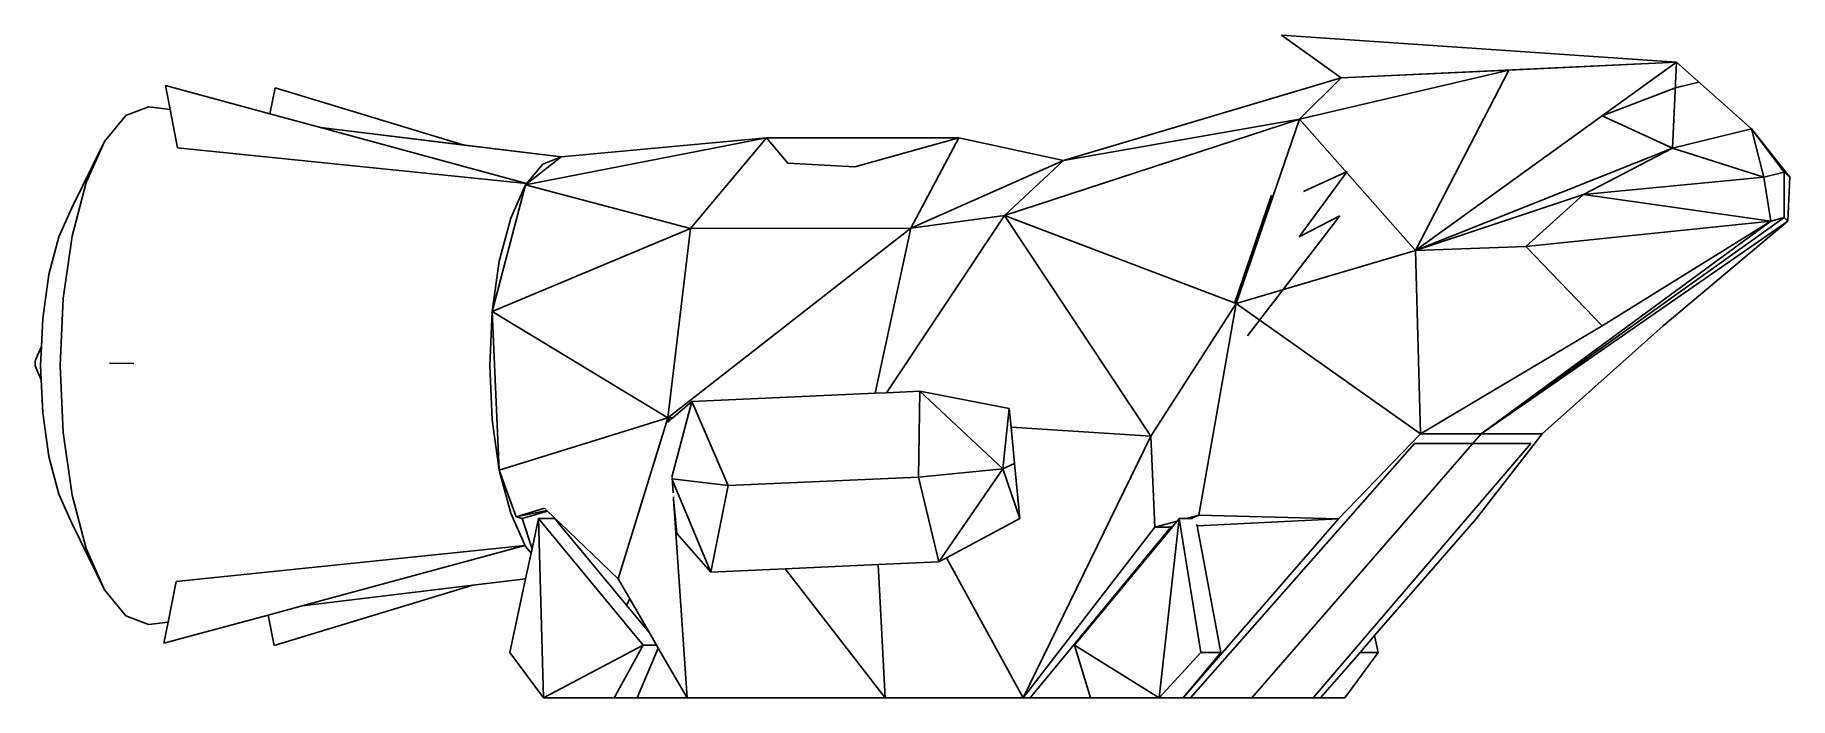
# Model space of a CAD drawing. Extents: x -1160 to 1111, y -429 to 429.
import ezdxf

# ---------------------------------------------------------------- set-up
doc = ezdxf.new("R2010")
doc.units = 0
doc.header["$MEASUREMENT"] = 0
doc.layers.get('0').update_dxf_attribs({"linetype": 'CONTINUOUS'})

msp = doc.modelspace()

# ---------------------------------------------------------------- linework, layer by layer
for p, q in [((530.1, 373.4), (452.9, 428.6)), ((452.9, 428.6), (964, 393.4)), ((530.1, 373.4), (964, 393.4)), ((530.1, 373.4), (964, 393.4)), ((626.2, 150.1), (964, 393.4)), ((747.1, 383.4), (964, 393.4)), ((964, 393.4), (958.9, 282.5)), ((964, 393.4), (1061, 307.4)), ((-991.3, 363.4), (-985.3, 332.6)), ((-856, 326.6), (-991.3, 363.4)), ((170.9, 266.5), (530.1, 373.4)), ((747.1, 383.4), (476.2, 319.7)), ((476.2, 319.7), (530.1, 373.4)), ((530.1, 373.4), (747.1, 383.4)), ((626.2, 150.1), (747.1, 383.4)), ((962.5, 360.5), (992.9, 367.8)), ((-849.2, 360.6), (-856, 326.6)), ((-604.6, 286.4), (-849.2, 360.6)), ((867.7, 324.1), (962.5, 360.5)), ((-1042.4, 324.5), (-1070.1, 291.1)), ((-1013.2, 335.8), (-1042.4, 324.5)), ((-1013.1, 335.9), (-1013.2, 335.8)), ((-1013.1, 335.8), (-1013.2, 335.8)), ((-1013.1, 335.8), (-1013.1, 335.9)), ((-1012.9, 335.9), (-1013.1, 335.9)), ((-1012.8, 335.9), (-1012.9, 335.9)), ((-985.3, 332.5), (-1012.9, 335.9)), ((-985.3, 332.6), (-1012.8, 335.9)), ((-985.3, 332.6), (-985.3, 332.5)), ((-985.3, 332.5), (-975.6, 283)), ((-790.7, 309), (-856, 326.6)), ((476.2, 319.7), (94.3, 195.1)), ((170.9, 266.5), (476.2, 319.7)), ((476.2, 319.7), (394.4, 81.4)), ((476.2, 319.7), (626.2, 150.1)), ((958.9, 282.5), (867.7, 324.1)), ((-604.6, 286.4), (-790.7, 309)), ((-790.6, 308.9), (-790.7, 309)), ((-479.2, 271.1), (-790.6, 308.9)), ((-524.2, 236.7), (-790.6, 308.9)), ((-213.7, 295.6), (-525.4, 234.9)), ((-479.2, 271.1), (-213.7, 295.6)), ((-311.9, 178.4), (-213.7, 295.6)), ((-213.7, 295.6), (-185.7, 263.1)), ((-213.7, 295.6), (35.3, 295.6)), ((-99, 258.4), (35.3, 295.6)), ((-26.8, 178.7), (35.3, 295.6)), ((35.3, 295.6), (170.9, 266.5)), ((1061, 307.4), (958.9, 282.5)), ((1061, 307.4), (1076.9, 244.8)), ((1103.1, 251.5), (1061, 307.4)), ((1061, 307.4), (1110.7, 244.8)), ((-1070.1, 291.1), (-1112.5, 205)), ((-1070.1, 291.1), (-1093.8, 237.9)), ((-975.6, 283), (-524.2, 236.7)), ((-479.2, 271.1), (-604.6, 286.4)), ((958.9, 282.5), (626.2, 150.1)), ((958.9, 282.5), (843.5, 222.3)), ((1076.9, 244.8), (958.9, 282.5)), ((1076.9, 244.8), (958.9, 282.5)), ((-525.4, 234.9), (-479.2, 271.1)), ((-503.1, 261.9), (-525.4, 234.9)), ((-479.2, 271.1), (-503.1, 261.9)), ((-185.7, 263.1), (-99, 258.4)), ((170.9, 266.5), (-26.8, 178.7)), ((94.3, 195.1), (170.9, 266.5)), ((537.7, 252.2), (475.6, 167.9)), ((481.4, 226.3), (537.7, 252.2)), ((1076.9, 244.8), (1103.1, 251.5)), ((1103.1, 251.5), (1076.9, 244.8)), ((1103.1, 192.5), (1103.1, 251.5)), ((1110.7, 244.8), (1103.1, 251.5)), ((1103.1, 251.5), (1110.7, 244.8)), ((-1093.8, 237.9), (-1112, 168.5)), ((-568.4, 71), (-525.4, 234.9)), ((-525.4, 234.9), (-544.5, 192)), ((-525.4, 234.9), (-311.9, 178.4)), ((1076.9, 244.8), (843.5, 222.3)), ((1076.9, 244.8), (1086.2, 188.1)), ((1110.7, 244.8), (1108, 188.1)), ((-1112.5, 205), (-1129.2, 167.6)), ((440.1, 221.6), (392, 81.4)), ((843.5, 222.3), (626.2, 150.1)), ((769.2, 155.4), (843.5, 222.3)), ((1086.2, 188.1), (843.5, 222.3)), ((-544.5, 192), (-559.2, 136.1)), ((-58.1, -34), (94.3, 195.1)), ((94.3, 195.1), (-26.8, 178.7)), ((283.8, -89.9), (94.3, 195.1)), ((94.3, 195.1), (394.4, 81.4)), ((528.5, 194.8), (408.9, 39.5)), ((475.6, 167.9), (528.5, 194.8)), ((1103.1, 192.5), (711.3, -87)), ((1086.2, 188.1), (711.3, -87)), ((1108, 188.1), (711.3, -87)), ((769.2, 155.4), (1086.2, 188.1)), ((867.8, 52.7), (1086.2, 188.1)), ((946.6, 52.7), (1108, 188.1)), ((1086.2, 188.1), (1103.1, 192.5)), ((1108, 188.1), (1103.1, 192.5)), ((-1129.2, 167.6), (-1142, 118.8)), ((-1112, 168.5), (-1123.4, 87.8)), ((-568.4, 71), (-311.9, 178.4)), ((-26.8, 178.7), (-341, -66.5)), ((-341, -66.5), (-311.9, 178.4)), ((-26.8, 178.7), (-311.9, 178.4)), ((-72.8, -34.7), (-26.8, 178.7)), ((394.4, 81.4), (626.2, 150.1)), ((626.2, 150.1), (769.2, 155.4)), ((626.2, 150.1), (632.5, -87)), ((769.2, 155.4), (867.8, 52.7)), ((-1142, 118.8), (-1150, 62)), ((-559.2, 136.1), (-568.4, 71)), ((-1123.4, 87.8), (-1127.3, 1.1)), ((-568.4, 71), (-571.5, 1.1)), ((-341, -66.5), (-568.4, 71)), ((-568.4, 71), (-559.2, -133.9)), ((394.4, 81.4), (283.8, -89.9)), ((346.1, -192.4), (394.4, 81.4)), ((394.4, 81.4), (632.5, -87)), ((-1150, 62), (-1151.6, 25.8)), ((632.5, -87), (867.8, 52.7)), ((790.1, -87), (946.6, 52.7)), ((-1151.6, 25.8), (-1159, 9.4)), ((-1151.6, 25.8), (-1152.7, 1.1)), ((-1159.7, 6.6), (-1159.9, 4.9)), ((-1159.9, 4.9), (-1159.9, 3.1)), ((-1159.9, 3.1), (-1159.7, 1.4)), ((-1159.4, 8.1), (-1159.7, 6.6)), ((-1159.7, 1.4), (-1159.4, -0.2)), ((-1159, 9.4), (-1159.4, 8.1)), ((-1152.7, 1.1), (-1151.9, -17.3)), ((-1127.3, 1.1), (-1123.4, -85.5)), ((-1063.7, 4.1), (-1032, 3.8)), ((-571.5, 1.1), (-568.4, -68.8)), ((-1159.4, -0.2), (-1159, -1.4)), ((-1151.9, -17.3), (-1159, -1.4)), ((-1151.9, -17.3), (-1150, -59.8)), ((-335.8, -143.2), (-310.3, -45.2)), ((-334.6, -66.5), (-310.3, -45.2)), ((-310.3, -45.2), (-72.8, -34.7)), ((-263, -153.9), (-310.3, -45.2)), ((-72.8, -34.7), (-58.1, -34)), ((-58.1, -34), (-15.1, -32.1)), ((-15.1, -32.1), (-17, -143)), ((92.1, -132.2), (-15.1, -32.1)), ((100.6, -54.4), (-15.1, -32.1)), ((-1150, -59.8), (-1142, -116.6)), ((-559.2, -133.9), (-341, -66.5)), ((-341, -66.5), (-405.5, -274.8)), ((-334.6, -66.5), (-341, -66.5)), ((-341, -66.5), (-340.6, -71.8)), ((-338.4, -69.9), (-341, -66.5)), ((-338.4, -69.9), (-334.6, -66.5)), ((92.1, -132.2), (100.6, -54.4)), ((100.6, -54.4), (102.9, -78.3)), ((-1123.4, -85.5), (-1112, -166.3)), ((-568.4, -68.8), (-559.2, -133.9)), ((-340.8, -71.9), (-340.6, -71.8)), ((-340.6, -71.8), (-338.4, -69.9)), ((102.9, -78.3), (283.8, -89.9)), ((102.9, -78.3), (107.5, -125.5)), ((283.8, -89.9), (118.5, -428.6)), ((283.8, -89.9), (289.1, -207.8)), ((711.3, -87), (414.6, -428.6)), ((632.5, -87), (526.8, -197)), ((711.3, -87), (632.5, -87)), ((790.1, -87), (704.6, -197)), ((711.3, -87), (790.1, -87)), ((335.2, -428.6), (624.9, -99.7)), ((493.9, -428.6), (775.5, -99.7)), ((624.9, -99.7), (700.2, -99.7)), ((775.5, -99.7), (700.2, -99.7)), ((-1142, -116.6), (-1129.2, -165.3)), ((-559.2, -133.9), (-544.5, -189.8)), ((-537.4, -194.5), (-559.2, -133.9)), ((92.1, -132.2), (-17, -143)), ((92.1, -132.2), (9.6, -252.8)), ((92.1, -132.2), (107.5, -125.5)), ((114.3, -196.5), (92.1, -132.2)), ((107.5, -125.5), (114.3, -196.5)), ((-335.7, -143.9), (-334.3, -163.6)), ((-335.5, -145.2), (-263, -153.9)), ((-335.3, -147.5), (-285.6, -265.8)), ((-285.6, -265.8), (-263, -153.9)), ((-17, -143), (-263, -153.9)), ((-17, -143), (9.6, -252.8)), ((-1129.2, -165.3), (-1112.5, -202.7)), ((-1112, -166.3), (-1093.8, -235.6)), ((-333.8, -171), (-334, -168.6)), ((-333.8, -171), (-316, -428.6)), ((-329.4, -216.1), (-333.8, -171)), ((-1070.1, -288.8), (-1112.5, -202.7)), ((-544.5, -189.8), (-525.4, -232.7)), ((-500.8, -183.1), (-537.4, -194.5)), ((-537.4, -194.5), (-497.6, -186.1)), ((-537.4, -194.5), (-529.6, -196.8)), ((-496.7, -187), (-529.6, -196.8)), ((-516.8, -235.7), (-529.6, -196.8)), ((-508.4, -196.7), (-516.8, -235.7)), ((-508.4, -196.7), (-487.2, -196.7)), ((-373.1, -360.3), (-508.4, -196.7)), ((-508.4, -196.7), (-502.2, -428.6)), ((-500.8, -183.1), (-497.6, -186.1)), ((-497.6, -186.1), (-496.7, -187)), ((-496.7, -187), (-481, -202.1)), ((-480.7, -204.6), (-487.2, -196.7)), ((-481, -202.1), (-480.7, -204.6)), ((-481, -202.1), (-405.5, -274.8)), ((114.3, -196.5), (19.4, -247.5)), ((317.8, -200), (289.1, -207.8)), ((320.6, -196.7), (294.5, -428.6)), ((312.3, -206.7), (317.8, -200)), ((317.8, -200), (320.6, -196.7)), ((320.6, -196.7), (348.3, -369.8)), ((320.6, -196.7), (330.3, -196.7)), ((325.7, -428.6), (526.8, -197)), ((346.1, -192.4), (330.3, -196.7)), ((330.3, -196.7), (336, -196.7)), ((346.1, -192.4), (336, -196.7)), ((336, -196.7), (337.6, -196.7)), ((343.2, -204.2), (343.6, -206.1)), ((343.6, -206.1), (526.8, -197)), ((526.8, -197), (346.1, -192.4)), ((573.4, -348), (704.6, -197)), ((-394.5, -308.8), (-480.7, -204.6)), ((-329.4, -216.1), (-285.6, -265.8)), ((289.1, -207.8), (118.5, -428.6)), ((127.8, -428.6), (309.8, -207.8)), ((185.2, -360.3), (310, -209.5)), ((289.1, -207.8), (309.8, -207.8)), ((312.3, -206.7), (309.8, -207.8)), ((309.8, -207.8), (311.5, -207.7)), ((309.8, -207.8), (310, -209.5)), ((310, -209.5), (311.5, -207.7)), ((311.5, -207.7), (312.3, -206.7)), ((343.6, -206.1), (374.3, -369.8)), ((-1093.8, -235.6), (-1070.1, -288.8)), ((-977.2, -278.1), (-526, -231.5)), ((-526, -231.5), (-814.1, -309.5)), ((-525.4, -232.7), (-518.1, -241.5)), ((-518.1, -241.5), (-525.2, -274.5)), ((-516.8, -235.7), (-518.1, -241.5)), ((19.4, -247.5), (9.6, -252.8)), ((19.4, -247.5), (118.5, -428.6)), ((-189.5, -261.6), (-285.6, -265.8)), ((-69.2, -256.2), (-189.5, -261.6)), ((-59.8, -428.6), (-189.5, -261.6)), ((9.6, -252.8), (-69.2, -256.2)), ((-69.2, -256.2), (-59.8, -428.6)), ((-1070.1, -288.8), (-1042.4, -322.3)), ((-987.6, -330.6), (-977.2, -278.1)), ((-593.6, -282.8), (-850.7, -360.8)), ((-593.6, -282.8), (-814.2, -309.6)), ((-525.2, -274.5), (-814.1, -309.5)), ((-525.2, -274.5), (-593.6, -282.8)), ((-525.2, -274.5), (-545.8, -369.8)), ((-525.2, -274.5), (-525.2, -274.5)), ((-405.5, -274.8), (-390.5, -300.6)), ((-814.2, -309.6), (-858.3, -321.5)), ((-814.1, -309.5), (-814.2, -309.6)), ((-390.5, -300.6), (-394.5, -308.8)), ((-365.1, -344.3), (-394.5, -308.8)), ((-390.5, -300.6), (-365.1, -344.3)), ((-1042.4, -322.3), (-1013.2, -333.5)), ((-1013.1, -333.7), (-1013.2, -333.5)), ((-1013.2, -333.5), (-1013.1, -333.6)), ((-1013.1, -333.7), (-1013.1, -333.6)), ((-1012.9, -333.7), (-1013.1, -333.7)), ((-987.6, -330.6), (-1012.9, -333.7)), ((-1012.9, -333.7), (-1012.8, -333.7)), ((-987.7, -330.6), (-1012.8, -333.7)), ((-858.3, -321.5), (-993.1, -358)), ((-993.1, -358), (-987.7, -330.6)), ((-987.7, -330.6), (-987.6, -330.6)), ((-850.7, -360.8), (-858.3, -321.5)), ((-373.1, -360.3), (-502.2, -428.6)), ((-373.1, -360.3), (-410.6, -428.6)), ((-373.1, -360.3), (-355.8, -360.3)), ((-365.1, -344.3), (-355.8, -360.3)), ((-355.8, -360.3), (-353.5, -364.2)), ((185.2, -360.3), (205.7, -428.6)), ((185.2, -360.3), (294.5, -428.6)), ((554.6, -369.8), (573.4, -348)), ((573.4, -348), (578.1, -369.8)), ((-502.2, -428.6), (-545.8, -369.8)), ((-380.9, -428.6), (-353.5, -364.2)), ((-353.5, -364.2), (-316, -428.6)), ((294.5, -428.6), (348.3, -369.8)), ((325.7, -428.6), (374.3, -369.8)), ((348.3, -369.8), (374.3, -369.8)), ((503.5, -428.6), (554.6, -369.8)), ((534.6, -428.6), (578.1, -369.8)), ((578.1, -369.8), (554.6, -369.8)), ((-502.2, -428.6), (-410.6, -428.6)), ((-410.6, -428.6), (-380.9, -428.6)), ((-380.9, -428.6), (-316, -428.6)), ((-59.8, -428.6), (-316, -428.6)), ((-59.8, -428.6), (118.5, -428.6)), ((118.5, -428.6), (127.8, -428.6)), ((127.8, -428.6), (205.7, -428.6)), ((205.7, -428.6), (294.5, -428.6)), ((294.5, -428.6), (325.7, -428.6)), ((414.6, -428.6), (325.7, -428.6)), ((414.6, -428.6), (503.5, -428.6)), ((534.6, -428.6), (503.5, -428.6))]:
    msp.add_line(p, q)

doc.saveas('drawing.dxf')
